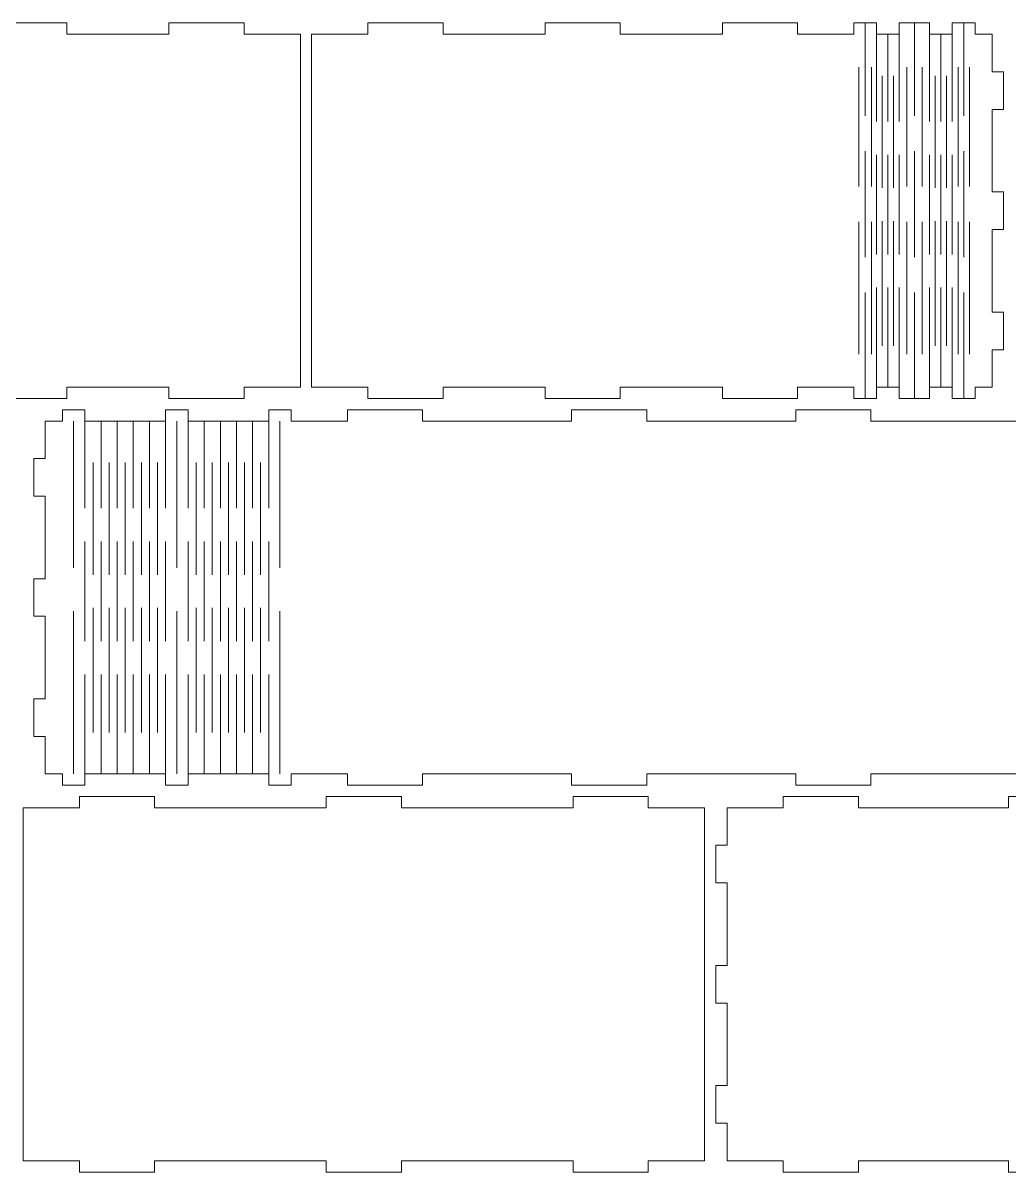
# Model space of a CAD drawing. Header units: millimetres. Extents: x -375 to 375, y -739 to 739.
# Drawn here: x -73.9 to 188.7, y 135.9 to 441.9 of the extents above; entities that cross this region are included whole.
import ezdxf

# ---------------------------------------------------------------- set-up
doc = ezdxf.new("R2010")
doc.units = ezdxf.units.MM
doc.header["$MEASUREMENT"] = 0
doc.layers.add('Camada 1', color=7, linetype='Continuous')

msp = doc.modelspace()

# ---------------------------------------------------------------- linework, layer by layer
at = {"layer": 'Camada 1', "color": 250, "lineweight": 20}
for points, knots in [([(-109.5053, 438.9442), (-109.5053, 438.9442), (-82.2776, 438.9442), (-82.2776, 438.9442), (-82.2776, 438.9442), (-82.2776, 438.9442), (-82.2776, 441.9442), (-82.2776, 441.9442), (-82.2776, 441.9442), (-82.2776, 441.9442), (-62.2777, 441.9442), (-62.2777, 441.9442), (-62.2777, 441.9442), (-62.2777, 441.9442), (-62.2777, 438.9442), (-62.2777, 438.9442), (-62.2777, 438.9442), (-62.2777, 438.9442), (-35.0499, 438.9442), (-35.0499, 438.9442), (-35.0499, 438.9442), (-35.0499, 438.9442), (-35.0499, 441.9442), (-35.0499, 441.9442), (-35.0499, 441.9442), (-35.0499, 441.9442), (-15.0499, 441.9442), (-15.0499, 441.9442), (-15.0499, 441.9442), (-15.0499, 441.9442), (-15.0499, 438.9442), (-15.0499, 438.9442), (-15.0499, 438.9442), (-15.0499, 438.9442), (-0.05, 438.9442), (-0.05, 438.9442), (-0.05, 438.9442), (-0.05, 438.9442), (-0.05, 344.9446), (-0.05, 344.9446), (-0.05, 344.9446), (-0.05, 344.9446), (-15.0499, 344.9446), (-15.0499, 344.9446), (-15.0499, 344.9446), (-15.0499, 344.9446), (-15.0499, 341.9446), (-15.0499, 341.9446), (-15.0499, 341.9446), (-15.0499, 341.9446), (-35.0499, 341.9446), (-35.0499, 341.9446), (-35.0499, 341.9446), (-35.0499, 341.9446), (-35.0499, 344.9446), (-35.0499, 344.9446), (-35.0499, 344.9446), (-35.0499, 344.9446), (-62.2777, 344.9446), (-62.2777, 344.9446), (-62.2777, 344.9446), (-62.2777, 344.9446), (-62.2777, 341.9446), (-62.2777, 341.9446), (-62.2777, 341.9446), (-62.2777, 341.9446), (-82.2776, 341.9446), (-82.2776, 341.9446), (-82.2776, 341.9446), (-82.2776, 341.9446), (-82.2776, 344.9446), (-82.2776, 344.9446), (-82.2776, 344.9446), (-82.2776, 344.9446), (-109.5053, 344.9446), (-109.5053, 344.9446), (-109.5053, 344.9446), (-109.5053, 344.9446), (-109.5053, 341.9446), (-109.5053, 341.9446), (-109.5053, 341.9446), (-109.5053, 341.9446), (-129.5052, 341.9446), (-129.5052, 341.9446), (-129.5052, 341.9446), (-129.5052, 341.9446), (-129.5052, 344.9446), (-129.5052, 344.9446), (-129.5052, 344.9446), (-129.5052, 344.9446), (-144.5051, 344.9446), (-144.5051, 344.9446), (-144.5051, 344.9446), (-144.5051, 344.9446), (-144.5051, 341.9446), (-144.5051, 341.9446), (-144.5051, 341.9446), (-144.5051, 341.9446), (-150.55, 341.9446), (-150.55, 341.9446), (-150.55, 341.9446), (-150.55, 341.9446), (-150.55, 344.9446), (-150.55, 344.9446), (-150.55, 344.9446), (-150.55, 344.9446), (-156.5949, 344.9446), (-156.5949, 344.9446), (-156.5949, 344.9446), (-156.5949, 344.9446), (-156.5949, 341.9446), (-156.5949, 341.9446), (-156.5949, 341.9446), (-156.5949, 341.9446), (-164.6895, 341.9446), (-164.6895, 341.9446), (-164.6895, 341.9446), (-164.6895, 341.9446), (-164.6895, 344.9446), (-164.6895, 344.9446), (-164.6895, 344.9446), (-164.6895, 344.9446), (-170.7343, 344.9446), (-170.7343, 344.9446), (-170.7343, 344.9446), (-170.7343, 344.9446), (-170.7343, 341.9446), (-170.7343, 341.9446), (-170.7343, 341.9446), (-170.7343, 341.9446), (-176.7792, 341.9446), (-176.7792, 341.9446), (-176.7792, 341.9446), (-176.7792, 341.9446), (-176.7792, 344.9446), (-176.7792, 344.9446), (-176.7792, 344.9446), (-176.7792, 344.9446), (-181.3389, 344.9446), (-181.3389, 344.9446), (-181.3389, 344.9446), (-181.3389, 344.9446), (-181.3389, 354.9445), (-181.3389, 354.9445), (-181.3389, 354.9445), (-181.3389, 354.9445), (-184.3389, 354.9445), (-184.3389, 354.9445), (-184.3389, 354.9445), (-184.3389, 354.9445), (-184.3389, 364.9445), (-184.3389, 364.9445), (-184.3389, 364.9445), (-184.3389, 364.9445), (-181.3389, 364.9445), (-181.3389, 364.9445), (-181.3389, 364.9445), (-181.3389, 364.9445), (-181.3389, 386.9444), (-181.3389, 386.9444), (-181.3389, 386.9444), (-181.3389, 386.9444), (-184.3389, 386.9444), (-184.3389, 386.9444), (-184.3389, 386.9444), (-184.3389, 386.9444), (-184.3389, 396.9444), (-184.3389, 396.9444), (-184.3389, 396.9444), (-184.3389, 396.9444), (-181.3389, 396.9444), (-181.3389, 396.9444), (-181.3389, 396.9444), (-181.3389, 396.9444), (-181.3389, 418.9443), (-181.3389, 418.9443), (-181.3389, 418.9443), (-181.3389, 418.9443), (-184.3389, 418.9443), (-184.3389, 418.9443), (-184.3389, 418.9443), (-184.3389, 418.9443), (-184.3389, 428.9443), (-184.3389, 428.9443), (-184.3389, 428.9443), (-184.3389, 428.9443), (-181.3389, 428.9443), (-181.3389, 428.9443), (-181.3389, 428.9443), (-181.3389, 428.9443), (-181.3389, 438.9442), (-181.3389, 438.9442), (-181.3389, 438.9442), (-181.3389, 438.9442), (-176.7792, 438.9442), (-176.7792, 438.9442), (-176.7792, 438.9442), (-176.7792, 438.9442), (-176.7792, 441.9442), (-176.7792, 441.9442), (-176.7792, 441.9442), (-176.7792, 441.9442), (-170.7343, 441.9442), (-170.7343, 441.9442), (-170.7343, 441.9442), (-170.7343, 441.9442), (-170.7343, 438.9442), (-170.7343, 438.9442), (-170.7343, 438.9442), (-170.7343, 438.9442), (-164.6895, 438.9442), (-164.6895, 438.9442), (-164.6895, 438.9442), (-164.6895, 438.9442), (-164.6895, 441.9442), (-164.6895, 441.9442), (-164.6895, 441.9442), (-164.6895, 441.9442), (-156.5949, 441.9442), (-156.5949, 441.9442), (-156.5949, 441.9442), (-156.5949, 441.9442), (-156.5949, 438.9442), (-156.5949, 438.9442), (-156.5949, 438.9442), (-156.5949, 438.9442), (-150.55, 438.9442), (-150.55, 438.9442), (-150.55, 438.9442), (-150.55, 438.9442), (-150.55, 441.9442), (-150.55, 441.9442), (-150.55, 441.9442), (-150.55, 441.9442), (-144.5051, 441.9442), (-144.5051, 441.9442), (-144.5051, 441.9442), (-144.5051, 441.9442), (-144.5051, 438.9442), (-144.5051, 438.9442), (-144.5051, 438.9442), (-144.5051, 438.9442), (-129.5052, 438.9442), (-129.5052, 438.9442), (-129.5052, 438.9442), (-129.5052, 438.9442), (-129.5052, 441.9442), (-129.5052, 441.9442), (-129.5052, 441.9442), (-129.5052, 441.9442), (-109.5053, 441.9442), (-109.5053, 441.9442), (-109.5053, 441.9442), (-109.5053, 441.9442), (-109.5053, 438.9442), (-109.5053, 438.9442)], [0, 0, 0, 0, 0.01538462, 0.01538462, 0.01538462, 0.01538462, 0.03076923, 0.03076923, 0.03076923, 0.03076923, 0.04615385, 0.04615385, 0.04615385, 0.04615385, 0.06153846, 0.06153846, 0.06153846, 0.06153846, 0.07692308, 0.07692308, 0.07692308, 0.07692308, 0.09230769, 0.09230769, 0.09230769, 0.09230769, 0.10769231, 0.10769231, 0.10769231, 0.10769231, 0.12307692, 0.12307692, 0.12307692, 0.12307692, 0.13846154, 0.13846154, 0.13846154, 0.13846154, 0.15384615, 0.15384615, 0.15384615, 0.15384615, 0.16923077, 0.16923077, 0.16923077, 0.16923077, 0.18461538, 0.18461538, 0.18461538, 0.18461538, 0.2, 0.2, 0.2, 0.2, 0.21538462, 0.21538462, 0.21538462, 0.21538462, 0.23076923, 0.23076923, 0.23076923, 0.23076923, 0.24615385, 0.24615385, 0.24615385, 0.24615385, 0.26153846, 0.26153846, 0.26153846, 0.26153846, 0.27692308, 0.27692308, 0.27692308, 0.27692308, 0.29230769, 0.29230769, 0.29230769, 0.29230769, 0.30769231, 0.30769231, 0.30769231, 0.30769231, 0.32307692, 0.32307692, 0.32307692, 0.32307692, 0.33846154, 0.33846154, 0.33846154, 0.33846154, 0.35384615, 0.35384615, 0.35384615, 0.35384615, 0.36923077, 0.36923077, 0.36923077, 0.36923077, 0.38461538, 0.38461538, 0.38461538, 0.38461538, 0.4, 0.4, 0.4, 0.4, 0.41538462, 0.41538462, 0.41538462, 0.41538462, 0.43076923, 0.43076923, 0.43076923, 0.43076923, 0.44615385, 0.44615385, 0.44615385, 0.44615385, 0.46153846, 0.46153846, 0.46153846, 0.46153846, 0.47692308, 0.47692308, 0.47692308, 0.47692308, 0.49230769, 0.49230769, 0.49230769, 0.49230769, 0.50769231, 0.50769231, 0.50769231, 0.50769231, 0.52307692, 0.52307692, 0.52307692, 0.52307692, 0.53846154, 0.53846154, 0.53846154, 0.53846154, 0.55384615, 0.55384615, 0.55384615, 0.55384615, 0.56923077, 0.56923077, 0.56923077, 0.56923077, 0.58461538, 0.58461538, 0.58461538, 0.58461538, 0.6, 0.6, 0.6, 0.6, 0.61538462, 0.61538462, 0.61538462, 0.61538462, 0.63076923, 0.63076923, 0.63076923, 0.63076923, 0.64615385, 0.64615385, 0.64615385, 0.64615385, 0.66153846, 0.66153846, 0.66153846, 0.66153846, 0.67692308, 0.67692308, 0.67692308, 0.67692308, 0.69230769, 0.69230769, 0.69230769, 0.69230769, 0.70769231, 0.70769231, 0.70769231, 0.70769231, 0.72307692, 0.72307692, 0.72307692, 0.72307692, 0.73846154, 0.73846154, 0.73846154, 0.73846154, 0.75384615, 0.75384615, 0.75384615, 0.75384615, 0.76923077, 0.76923077, 0.76923077, 0.76923077, 0.78461538, 0.78461538, 0.78461538, 0.78461538, 0.8, 0.8, 0.8, 0.8, 0.81538462, 0.81538462, 0.81538462, 0.81538462, 0.83076923, 0.83076923, 0.83076923, 0.83076923, 0.84615385, 0.84615385, 0.84615385, 0.84615385, 0.86153846, 0.86153846, 0.86153846, 0.86153846, 0.87692308, 0.87692308, 0.87692308, 0.87692308, 0.89230769, 0.89230769, 0.89230769, 0.89230769, 0.90769231, 0.90769231, 0.90769231, 0.90769231, 0.92307692, 0.92307692, 0.92307692, 0.92307692, 0.93846154, 0.93846154, 0.93846154, 0.93846154, 0.95384615, 0.95384615, 0.95384615, 0.95384615, 0.96923077, 0.96923077, 0.96923077, 0.96923077, 1, 1, 1, 1]), ([(112.4053, 438.9442), (112.4053, 438.9442), (85.1776, 438.9442), (85.1776, 438.9442), (85.1776, 438.9442), (85.1776, 438.9442), (85.1776, 441.9442), (85.1776, 441.9442), (85.1776, 441.9442), (85.1776, 441.9442), (65.1777, 441.9442), (65.1777, 441.9442), (65.1777, 441.9442), (65.1777, 441.9442), (65.1777, 438.9442), (65.1777, 438.9442), (65.1777, 438.9442), (65.1777, 438.9442), (37.9499, 438.9442), (37.9499, 438.9442), (37.9499, 438.9442), (37.9499, 438.9442), (37.9499, 441.9442), (37.9499, 441.9442), (37.9499, 441.9442), (37.9499, 441.9442), (17.9499, 441.9442), (17.9499, 441.9442), (17.9499, 441.9442), (17.9499, 441.9442), (17.9499, 438.9442), (17.9499, 438.9442), (17.9499, 438.9442), (17.9499, 438.9442), (2.95, 438.9442), (2.95, 438.9442), (2.95, 438.9442), (2.95, 438.9442), (2.95, 344.9446), (2.95, 344.9446), (2.95, 344.9446), (2.95, 344.9446), (17.9499, 344.9446), (17.9499, 344.9446), (17.9499, 344.9446), (17.9499, 344.9446), (17.9499, 341.9446), (17.9499, 341.9446), (17.9499, 341.9446), (17.9499, 341.9446), (37.9499, 341.9446), (37.9499, 341.9446), (37.9499, 341.9446), (37.9499, 341.9446), (37.9499, 344.9446), (37.9499, 344.9446), (37.9499, 344.9446), (37.9499, 344.9446), (65.1777, 344.9446), (65.1777, 344.9446), (65.1777, 344.9446), (65.1777, 344.9446), (65.1777, 341.9446), (65.1777, 341.9446), (65.1777, 341.9446), (65.1777, 341.9446), (85.1776, 341.9446), (85.1776, 341.9446), (85.1776, 341.9446), (85.1776, 341.9446), (85.1776, 344.9446), (85.1776, 344.9446), (85.1776, 344.9446), (85.1776, 344.9446), (112.4053, 344.9446), (112.4053, 344.9446), (112.4053, 344.9446), (112.4053, 344.9446), (112.4053, 341.9446), (112.4053, 341.9446), (112.4053, 341.9446), (112.4053, 341.9446), (132.4052, 341.9446), (132.4052, 341.9446), (132.4052, 341.9446), (132.4052, 341.9446), (132.4052, 344.9446), (132.4052, 344.9446), (132.4052, 344.9446), (132.4052, 344.9446), (147.4051, 344.9446), (147.4051, 344.9446), (147.4051, 344.9446), (147.4051, 344.9446), (147.4051, 341.9446), (147.4051, 341.9446), (147.4051, 341.9446), (147.4051, 341.9446), (153.45, 341.9446), (153.45, 341.9446), (153.45, 341.9446), (153.45, 341.9446), (153.45, 344.9446), (153.45, 344.9446), (153.45, 344.9446), (153.45, 344.9446), (159.4949, 344.9446), (159.4949, 344.9446), (159.4949, 344.9446), (159.4949, 344.9446), (159.4949, 341.9446), (159.4949, 341.9446), (159.4949, 341.9446), (159.4949, 341.9446), (167.5895, 341.9446), (167.5895, 341.9446), (167.5895, 341.9446), (167.5895, 341.9446), (167.5895, 344.9446), (167.5895, 344.9446), (167.5895, 344.9446), (167.5895, 344.9446), (173.6343, 344.9446), (173.6343, 344.9446), (173.6343, 344.9446), (173.6343, 344.9446), (173.6343, 341.9446), (173.6343, 341.9446), (173.6343, 341.9446), (173.6343, 341.9446), (179.6792, 341.9446), (179.6792, 341.9446), (179.6792, 341.9446), (179.6792, 341.9446), (179.6792, 344.9446), (179.6792, 344.9446), (179.6792, 344.9446), (179.6792, 344.9446), (184.2389, 344.9446), (184.2389, 344.9446), (184.2389, 344.9446), (184.2389, 344.9446), (184.2389, 354.9445), (184.2389, 354.9445), (184.2389, 354.9445), (184.2389, 354.9445), (187.2389, 354.9445), (187.2389, 354.9445), (187.2389, 354.9445), (187.2389, 354.9445), (187.2389, 364.9445), (187.2389, 364.9445), (187.2389, 364.9445), (187.2389, 364.9445), (184.2389, 364.9445), (184.2389, 364.9445), (184.2389, 364.9445), (184.2389, 364.9445), (184.2389, 386.9444), (184.2389, 386.9444), (184.2389, 386.9444), (184.2389, 386.9444), (187.2389, 386.9444), (187.2389, 386.9444), (187.2389, 386.9444), (187.2389, 386.9444), (187.2389, 396.9444), (187.2389, 396.9444), (187.2389, 396.9444), (187.2389, 396.9444), (184.2389, 396.9444), (184.2389, 396.9444), (184.2389, 396.9444), (184.2389, 396.9444), (184.2389, 418.9443), (184.2389, 418.9443), (184.2389, 418.9443), (184.2389, 418.9443), (187.2389, 418.9443), (187.2389, 418.9443), (187.2389, 418.9443), (187.2389, 418.9443), (187.2389, 428.9443), (187.2389, 428.9443), (187.2389, 428.9443), (187.2389, 428.9443), (184.2389, 428.9443), (184.2389, 428.9443), (184.2389, 428.9443), (184.2389, 428.9443), (184.2389, 438.9442), (184.2389, 438.9442), (184.2389, 438.9442), (184.2389, 438.9442), (179.6792, 438.9442), (179.6792, 438.9442), (179.6792, 438.9442), (179.6792, 438.9442), (179.6792, 441.9442), (179.6792, 441.9442), (179.6792, 441.9442), (179.6792, 441.9442), (173.6343, 441.9442), (173.6343, 441.9442), (173.6343, 441.9442), (173.6343, 441.9442), (173.6343, 438.9442), (173.6343, 438.9442), (173.6343, 438.9442), (173.6343, 438.9442), (167.5895, 438.9442), (167.5895, 438.9442), (167.5895, 438.9442), (167.5895, 438.9442), (167.5895, 441.9442), (167.5895, 441.9442), (167.5895, 441.9442), (167.5895, 441.9442), (159.4949, 441.9442), (159.4949, 441.9442), (159.4949, 441.9442), (159.4949, 441.9442), (159.4949, 438.9442), (159.4949, 438.9442), (159.4949, 438.9442), (159.4949, 438.9442), (153.45, 438.9442), (153.45, 438.9442), (153.45, 438.9442), (153.45, 438.9442), (153.45, 441.9442), (153.45, 441.9442), (153.45, 441.9442), (153.45, 441.9442), (147.4051, 441.9442), (147.4051, 441.9442), (147.4051, 441.9442), (147.4051, 441.9442), (147.4051, 438.9442), (147.4051, 438.9442), (147.4051, 438.9442), (147.4051, 438.9442), (132.4052, 438.9442), (132.4052, 438.9442), (132.4052, 438.9442), (132.4052, 438.9442), (132.4052, 441.9442), (132.4052, 441.9442), (132.4052, 441.9442), (132.4052, 441.9442), (112.4053, 441.9442), (112.4053, 441.9442), (112.4053, 441.9442), (112.4053, 441.9442), (112.4053, 438.9442), (112.4053, 438.9442)], [0, 0, 0, 0, 0.01538462, 0.01538462, 0.01538462, 0.01538462, 0.03076923, 0.03076923, 0.03076923, 0.03076923, 0.04615385, 0.04615385, 0.04615385, 0.04615385, 0.06153846, 0.06153846, 0.06153846, 0.06153846, 0.07692308, 0.07692308, 0.07692308, 0.07692308, 0.09230769, 0.09230769, 0.09230769, 0.09230769, 0.10769231, 0.10769231, 0.10769231, 0.10769231, 0.12307692, 0.12307692, 0.12307692, 0.12307692, 0.13846154, 0.13846154, 0.13846154, 0.13846154, 0.15384615, 0.15384615, 0.15384615, 0.15384615, 0.16923077, 0.16923077, 0.16923077, 0.16923077, 0.18461538, 0.18461538, 0.18461538, 0.18461538, 0.2, 0.2, 0.2, 0.2, 0.21538462, 0.21538462, 0.21538462, 0.21538462, 0.23076923, 0.23076923, 0.23076923, 0.23076923, 0.24615385, 0.24615385, 0.24615385, 0.24615385, 0.26153846, 0.26153846, 0.26153846, 0.26153846, 0.27692308, 0.27692308, 0.27692308, 0.27692308, 0.29230769, 0.29230769, 0.29230769, 0.29230769, 0.30769231, 0.30769231, 0.30769231, 0.30769231, 0.32307692, 0.32307692, 0.32307692, 0.32307692, 0.33846154, 0.33846154, 0.33846154, 0.33846154, 0.35384615, 0.35384615, 0.35384615, 0.35384615, 0.36923077, 0.36923077, 0.36923077, 0.36923077, 0.38461538, 0.38461538, 0.38461538, 0.38461538, 0.4, 0.4, 0.4, 0.4, 0.41538462, 0.41538462, 0.41538462, 0.41538462, 0.43076923, 0.43076923, 0.43076923, 0.43076923, 0.44615385, 0.44615385, 0.44615385, 0.44615385, 0.46153846, 0.46153846, 0.46153846, 0.46153846, 0.47692308, 0.47692308, 0.47692308, 0.47692308, 0.49230769, 0.49230769, 0.49230769, 0.49230769, 0.50769231, 0.50769231, 0.50769231, 0.50769231, 0.52307692, 0.52307692, 0.52307692, 0.52307692, 0.53846154, 0.53846154, 0.53846154, 0.53846154, 0.55384615, 0.55384615, 0.55384615, 0.55384615, 0.56923077, 0.56923077, 0.56923077, 0.56923077, 0.58461538, 0.58461538, 0.58461538, 0.58461538, 0.6, 0.6, 0.6, 0.6, 0.61538462, 0.61538462, 0.61538462, 0.61538462, 0.63076923, 0.63076923, 0.63076923, 0.63076923, 0.64615385, 0.64615385, 0.64615385, 0.64615385, 0.66153846, 0.66153846, 0.66153846, 0.66153846, 0.67692308, 0.67692308, 0.67692308, 0.67692308, 0.69230769, 0.69230769, 0.69230769, 0.69230769, 0.70769231, 0.70769231, 0.70769231, 0.70769231, 0.72307692, 0.72307692, 0.72307692, 0.72307692, 0.73846154, 0.73846154, 0.73846154, 0.73846154, 0.75384615, 0.75384615, 0.75384615, 0.75384615, 0.76923077, 0.76923077, 0.76923077, 0.76923077, 0.78461538, 0.78461538, 0.78461538, 0.78461538, 0.8, 0.8, 0.8, 0.8, 0.81538462, 0.81538462, 0.81538462, 0.81538462, 0.83076923, 0.83076923, 0.83076923, 0.83076923, 0.84615385, 0.84615385, 0.84615385, 0.84615385, 0.86153846, 0.86153846, 0.86153846, 0.86153846, 0.87692308, 0.87692308, 0.87692308, 0.87692308, 0.89230769, 0.89230769, 0.89230769, 0.89230769, 0.90769231, 0.90769231, 0.90769231, 0.90769231, 0.92307692, 0.92307692, 0.92307692, 0.92307692, 0.93846154, 0.93846154, 0.93846154, 0.93846154, 0.95384615, 0.95384615, 0.95384615, 0.95384615, 0.96923077, 0.96923077, 0.96923077, 0.96923077, 1, 1, 1, 1]), ([(131.9179, 335.9446), (131.9179, 335.9446), (92.2232, 335.9446), (92.2232, 335.9446), (92.2232, 335.9446), (92.2232, 335.9446), (92.2232, 338.9446), (92.2232, 338.9446), (92.2232, 338.9446), (92.2232, 338.9446), (72.2233, 338.9446), (72.2233, 338.9446), (72.2233, 338.9446), (72.2233, 338.9446), (72.2233, 335.9446), (72.2233, 335.9446), (72.2233, 335.9446), (72.2233, 335.9446), (32.5287, 335.9446), (32.5287, 335.9446), (32.5287, 335.9446), (32.5287, 335.9446), (32.5287, 338.9446), (32.5287, 338.9446), (32.5287, 338.9446), (32.5287, 338.9446), (12.5288, 338.9446), (12.5288, 338.9446), (12.5288, 338.9446), (12.5288, 338.9446), (12.5288, 335.9446), (12.5288, 335.9446), (12.5288, 335.9446), (12.5288, 335.9446), (-2.4712, 335.9446), (-2.4712, 335.9446), (-2.4712, 335.9446), (-2.4712, 335.9446), (-2.4712, 338.9446), (-2.4712, 338.9446), (-2.4712, 338.9446), (-2.4712, 338.9446), (-8.4822, 338.9446), (-8.4822, 338.9446), (-8.4822, 338.9446), (-8.4822, 338.9446), (-8.4822, 335.9446), (-8.4822, 335.9446), (-8.4822, 335.9446), (-8.4822, 335.9446), (-29.9542, 335.9446), (-29.9542, 335.9446), (-29.9542, 335.9446), (-29.9542, 335.9446), (-29.9542, 338.9446), (-29.9542, 338.9446), (-29.9542, 338.9446), (-29.9542, 338.9446), (-35.9652, 338.9446), (-35.9652, 338.9446), (-35.9652, 338.9446), (-35.9652, 338.9446), (-35.9652, 335.9446), (-35.9652, 335.9446), (-35.9652, 335.9446), (-35.9652, 335.9446), (-57.4372, 335.9446), (-57.4372, 335.9446), (-57.4372, 335.9446), (-57.4372, 335.9446), (-57.4372, 338.9446), (-57.4372, 338.9446), (-57.4372, 338.9446), (-57.4372, 338.9446), (-63.4482, 338.9446), (-63.4482, 338.9446), (-63.4482, 338.9446), (-63.4482, 338.9446), (-63.4482, 335.9446), (-63.4482, 335.9446), (-63.4482, 335.9446), (-63.4482, 335.9446), (-68.0078, 335.9446), (-68.0078, 335.9446), (-68.0078, 335.9446), (-68.0078, 335.9446), (-68.0078, 325.9447), (-68.0078, 325.9447), (-68.0078, 325.9447), (-68.0078, 325.9447), (-71.0078, 325.9447), (-71.0078, 325.9447), (-71.0078, 325.9447), (-71.0078, 325.9447), (-71.0078, 315.9447), (-71.0078, 315.9447), (-71.0078, 315.9447), (-71.0078, 315.9447), (-68.0078, 315.9447), (-68.0078, 315.9447), (-68.0078, 315.9447), (-68.0078, 315.9447), (-68.0078, 293.9448), (-68.0078, 293.9448), (-68.0078, 293.9448), (-68.0078, 293.9448), (-71.0078, 293.9448), (-71.0078, 293.9448), (-71.0078, 293.9448), (-71.0078, 293.9448), (-71.0078, 283.9448), (-71.0078, 283.9448), (-71.0078, 283.9448), (-71.0078, 283.9448), (-68.0078, 283.9448), (-68.0078, 283.9448), (-68.0078, 283.9448), (-68.0078, 283.9448), (-68.0078, 261.9449), (-68.0078, 261.9449), (-68.0078, 261.9449), (-68.0078, 261.9449), (-71.0078, 261.9449), (-71.0078, 261.9449), (-71.0078, 261.9449), (-71.0078, 261.9449), (-71.0078, 251.9449), (-71.0078, 251.9449), (-71.0078, 251.9449), (-71.0078, 251.9449), (-68.0078, 251.9449), (-68.0078, 251.9449), (-68.0078, 251.9449), (-68.0078, 251.9449), (-68.0078, 241.945), (-68.0078, 241.945), (-68.0078, 241.945), (-68.0078, 241.945), (-63.4482, 241.945), (-63.4482, 241.945), (-63.4482, 241.945), (-63.4482, 241.945), (-63.4482, 238.945), (-63.4482, 238.945), (-63.4482, 238.945), (-63.4482, 238.945), (-57.4372, 238.945), (-57.4372, 238.945), (-57.4372, 238.945), (-57.4372, 238.945), (-57.4372, 241.945), (-57.4372, 241.945), (-57.4372, 241.945), (-57.4372, 241.945), (-35.9652, 241.945), (-35.9652, 241.945), (-35.9652, 241.945), (-35.9652, 241.945), (-35.9652, 238.945), (-35.9652, 238.945), (-35.9652, 238.945), (-35.9652, 238.945), (-29.9542, 238.945), (-29.9542, 238.945), (-29.9542, 238.945), (-29.9542, 238.945), (-29.9542, 241.945), (-29.9542, 241.945), (-29.9542, 241.945), (-29.9542, 241.945), (-8.4822, 241.945), (-8.4822, 241.945), (-8.4822, 241.945), (-8.4822, 241.945), (-8.4822, 238.945), (-8.4822, 238.945), (-8.4822, 238.945), (-8.4822, 238.945), (-2.4712, 238.945), (-2.4712, 238.945), (-2.4712, 238.945), (-2.4712, 238.945), (-2.4712, 241.945), (-2.4712, 241.945), (-2.4712, 241.945), (-2.4712, 241.945), (12.5288, 241.945), (12.5288, 241.945), (12.5288, 241.945), (12.5288, 241.945), (12.5288, 238.945), (12.5288, 238.945), (12.5288, 238.945), (12.5288, 238.945), (32.5287, 238.945), (32.5287, 238.945), (32.5287, 238.945), (32.5287, 238.945), (32.5287, 241.945), (32.5287, 241.945), (32.5287, 241.945), (32.5287, 241.945), (72.2233, 241.945), (72.2233, 241.945), (72.2233, 241.945), (72.2233, 241.945), (72.2233, 238.945), (72.2233, 238.945), (72.2233, 238.945), (72.2233, 238.945), (92.2232, 238.945), (92.2232, 238.945), (92.2232, 238.945), (92.2232, 238.945), (92.2232, 241.945), (92.2232, 241.945), (92.2232, 241.945), (92.2232, 241.945), (131.9179, 241.945), (131.9179, 241.945), (131.9179, 241.945), (131.9179, 241.945), (131.9179, 238.945), (131.9179, 238.945), (131.9179, 238.945), (131.9179, 238.945), (151.9178, 238.945), (151.9178, 238.945), (151.9178, 238.945), (151.9178, 238.945), (151.9178, 241.945), (151.9178, 241.945), (151.9178, 241.945), (151.9178, 241.945), (191.6124, 241.945), (191.6124, 241.945), (191.6124, 241.945), (191.6124, 241.945), (191.6124, 238.945), (191.6124, 238.945), (191.6124, 238.945), (191.6124, 238.945), (211.6123, 238.945), (211.6123, 238.945), (211.6123, 238.945), (211.6123, 238.945), (211.6123, 241.945), (211.6123, 241.945), (211.6123, 241.945), (211.6123, 241.945), (226.6122, 241.945), (226.6122, 241.945), (226.6122, 241.945), (226.6122, 241.945), (226.6122, 335.9446), (226.6122, 335.9446), (226.6122, 335.9446), (226.6122, 335.9446), (211.6123, 335.9446), (211.6123, 335.9446), (211.6123, 335.9446), (211.6123, 335.9446), (211.6123, 338.9446), (211.6123, 338.9446), (211.6123, 338.9446), (211.6123, 338.9446), (191.6124, 338.9446), (191.6124, 338.9446), (191.6124, 338.9446), (191.6124, 338.9446), (191.6124, 335.9446), (191.6124, 335.9446), (191.6124, 335.9446), (191.6124, 335.9446), (151.9178, 335.9446), (151.9178, 335.9446), (151.9178, 335.9446), (151.9178, 335.9446), (151.9178, 338.9446), (151.9178, 338.9446), (151.9178, 338.9446), (151.9178, 338.9446), (131.9179, 338.9446), (131.9179, 338.9446), (131.9179, 338.9446), (131.9179, 338.9446), (131.9179, 335.9446), (131.9179, 335.9446)], [0, 0, 0, 0, 0.01369863, 0.01369863, 0.01369863, 0.01369863, 0.02739726, 0.02739726, 0.02739726, 0.02739726, 0.04109589, 0.04109589, 0.04109589, 0.04109589, 0.05479452, 0.05479452, 0.05479452, 0.05479452, 0.06849315, 0.06849315, 0.06849315, 0.06849315, 0.08219178, 0.08219178, 0.08219178, 0.08219178, 0.09589041, 0.09589041, 0.09589041, 0.09589041, 0.10958904, 0.10958904, 0.10958904, 0.10958904, 0.12328767, 0.12328767, 0.12328767, 0.12328767, 0.1369863, 0.1369863, 0.1369863, 0.1369863, 0.15068493, 0.15068493, 0.15068493, 0.15068493, 0.16438356, 0.16438356, 0.16438356, 0.16438356, 0.17808219, 0.17808219, 0.17808219, 0.17808219, 0.19178082, 0.19178082, 0.19178082, 0.19178082, 0.20547945, 0.20547945, 0.20547945, 0.20547945, 0.21917808, 0.21917808, 0.21917808, 0.21917808, 0.23287671, 0.23287671, 0.23287671, 0.23287671, 0.24657534, 0.24657534, 0.24657534, 0.24657534, 0.26027397, 0.26027397, 0.26027397, 0.26027397, 0.2739726, 0.2739726, 0.2739726, 0.2739726, 0.28767123, 0.28767123, 0.28767123, 0.28767123, 0.30136986, 0.30136986, 0.30136986, 0.30136986, 0.31506849, 0.31506849, 0.31506849, 0.31506849, 0.32876712, 0.32876712, 0.32876712, 0.32876712, 0.34246575, 0.34246575, 0.34246575, 0.34246575, 0.35616438, 0.35616438, 0.35616438, 0.35616438, 0.36986301, 0.36986301, 0.36986301, 0.36986301, 0.38356164, 0.38356164, 0.38356164, 0.38356164, 0.39726027, 0.39726027, 0.39726027, 0.39726027, 0.4109589, 0.4109589, 0.4109589, 0.4109589, 0.42465753, 0.42465753, 0.42465753, 0.42465753, 0.43835616, 0.43835616, 0.43835616, 0.43835616, 0.45205479, 0.45205479, 0.45205479, 0.45205479, 0.46575342, 0.46575342, 0.46575342, 0.46575342, 0.47945205, 0.47945205, 0.47945205, 0.47945205, 0.49315068, 0.49315068, 0.49315068, 0.49315068, 0.50684932, 0.50684932, 0.50684932, 0.50684932, 0.52054795, 0.52054795, 0.52054795, 0.52054795, 0.53424658, 0.53424658, 0.53424658, 0.53424658, 0.54794521, 0.54794521, 0.54794521, 0.54794521, 0.56164384, 0.56164384, 0.56164384, 0.56164384, 0.57534247, 0.57534247, 0.57534247, 0.57534247, 0.5890411, 0.5890411, 0.5890411, 0.5890411, 0.60273973, 0.60273973, 0.60273973, 0.60273973, 0.61643836, 0.61643836, 0.61643836, 0.61643836, 0.63013699, 0.63013699, 0.63013699, 0.63013699, 0.64383562, 0.64383562, 0.64383562, 0.64383562, 0.65753425, 0.65753425, 0.65753425, 0.65753425, 0.67123288, 0.67123288, 0.67123288, 0.67123288, 0.68493151, 0.68493151, 0.68493151, 0.68493151, 0.69863014, 0.69863014, 0.69863014, 0.69863014, 0.71232877, 0.71232877, 0.71232877, 0.71232877, 0.7260274, 0.7260274, 0.7260274, 0.7260274, 0.73972603, 0.73972603, 0.73972603, 0.73972603, 0.75342466, 0.75342466, 0.75342466, 0.75342466, 0.76712329, 0.76712329, 0.76712329, 0.76712329, 0.78082192, 0.78082192, 0.78082192, 0.78082192, 0.79452055, 0.79452055, 0.79452055, 0.79452055, 0.80821918, 0.80821918, 0.80821918, 0.80821918, 0.82191781, 0.82191781, 0.82191781, 0.82191781, 0.83561644, 0.83561644, 0.83561644, 0.83561644, 0.84931507, 0.84931507, 0.84931507, 0.84931507, 0.8630137, 0.8630137, 0.8630137, 0.8630137, 0.87671233, 0.87671233, 0.87671233, 0.87671233, 0.89041096, 0.89041096, 0.89041096, 0.89041096, 0.90410959, 0.90410959, 0.90410959, 0.90410959, 0.91780822, 0.91780822, 0.91780822, 0.91780822, 0.93150685, 0.93150685, 0.93150685, 0.93150685, 0.94520548, 0.94520548, 0.94520548, 0.94520548, 0.95890411, 0.95890411, 0.95890411, 0.95890411, 0.97260274, 0.97260274, 0.97260274, 0.97260274, 1, 1, 1, 1]), ([(26.8649, 235.9449), (26.8649, 235.9449), (6.865, 235.9449), (6.865, 235.9449), (6.865, 235.9449), (6.865, 235.9449), (6.865, 232.9449), (6.865, 232.9449), (6.865, 232.9449), (6.865, 232.9449), (-38.8828, 232.9449), (-38.8828, 232.9449), (-38.8828, 232.9449), (-38.8828, 232.9449), (-38.8828, 235.9449), (-38.8828, 235.9449), (-38.8828, 235.9449), (-38.8828, 235.9449), (-58.8828, 235.9449), (-58.8828, 235.9449), (-58.8828, 235.9449), (-58.8828, 235.9449), (-58.8828, 232.9449), (-58.8828, 232.9449), (-58.8828, 232.9449), (-58.8828, 232.9449), (-73.8827, 232.9449), (-73.8827, 232.9449), (-73.8827, 232.9449), (-73.8827, 232.9449), (-73.8827, 138.9453), (-73.8827, 138.9453), (-73.8827, 138.9453), (-73.8827, 138.9453), (-58.8828, 138.9453), (-58.8828, 138.9453), (-58.8828, 138.9453), (-58.8828, 138.9453), (-58.8828, 135.9453), (-58.8828, 135.9453), (-58.8828, 135.9453), (-58.8828, 135.9453), (-38.8828, 135.9453), (-38.8828, 135.9453), (-38.8828, 135.9453), (-38.8828, 135.9453), (-38.8828, 138.9453), (-38.8828, 138.9453), (-38.8828, 138.9453), (-38.8828, 138.9453), (6.865, 138.9453), (6.865, 138.9453), (6.865, 138.9453), (6.865, 138.9453), (6.865, 135.9453), (6.865, 135.9453), (6.865, 135.9453), (6.865, 135.9453), (26.8649, 135.9453), (26.8649, 135.9453), (26.8649, 135.9453), (26.8649, 135.9453), (26.8649, 138.9453), (26.8649, 138.9453), (26.8649, 138.9453), (26.8649, 138.9453), (72.6127, 138.9453), (72.6127, 138.9453), (72.6127, 138.9453), (72.6127, 138.9453), (72.6127, 135.9453), (72.6127, 135.9453), (72.6127, 135.9453), (72.6127, 135.9453), (92.6126, 135.9453), (92.6126, 135.9453), (92.6126, 135.9453), (92.6126, 135.9453), (92.6126, 138.9453), (92.6126, 138.9453), (92.6126, 138.9453), (92.6126, 138.9453), (107.6126, 138.9453), (107.6126, 138.9453), (107.6126, 138.9453), (107.6126, 138.9453), (107.6126, 232.9449), (107.6126, 232.9449), (107.6126, 232.9449), (107.6126, 232.9449), (92.6126, 232.9449), (92.6126, 232.9449), (92.6126, 232.9449), (92.6126, 232.9449), (92.6126, 235.9449), (92.6126, 235.9449), (92.6126, 235.9449), (92.6126, 235.9449), (72.6127, 235.9449), (72.6127, 235.9449), (72.6127, 235.9449), (72.6127, 235.9449), (72.6127, 232.9449), (72.6127, 232.9449), (72.6127, 232.9449), (72.6127, 232.9449), (26.8649, 232.9449), (26.8649, 232.9449), (26.8649, 232.9449), (26.8649, 232.9449), (26.8649, 235.9449), (26.8649, 235.9449)], [0, 0, 0, 0, 0.03448276, 0.03448276, 0.03448276, 0.03448276, 0.06896552, 0.06896552, 0.06896552, 0.06896552, 0.10344828, 0.10344828, 0.10344828, 0.10344828, 0.13793103, 0.13793103, 0.13793103, 0.13793103, 0.17241379, 0.17241379, 0.17241379, 0.17241379, 0.20689655, 0.20689655, 0.20689655, 0.20689655, 0.24137931, 0.24137931, 0.24137931, 0.24137931, 0.27586207, 0.27586207, 0.27586207, 0.27586207, 0.31034483, 0.31034483, 0.31034483, 0.31034483, 0.34482759, 0.34482759, 0.34482759, 0.34482759, 0.37931034, 0.37931034, 0.37931034, 0.37931034, 0.4137931, 0.4137931, 0.4137931, 0.4137931, 0.44827586, 0.44827586, 0.44827586, 0.44827586, 0.48275862, 0.48275862, 0.48275862, 0.48275862, 0.51724138, 0.51724138, 0.51724138, 0.51724138, 0.55172414, 0.55172414, 0.55172414, 0.55172414, 0.5862069, 0.5862069, 0.5862069, 0.5862069, 0.62068966, 0.62068966, 0.62068966, 0.62068966, 0.65517241, 0.65517241, 0.65517241, 0.65517241, 0.68965517, 0.68965517, 0.68965517, 0.68965517, 0.72413793, 0.72413793, 0.72413793, 0.72413793, 0.75862069, 0.75862069, 0.75862069, 0.75862069, 0.79310345, 0.79310345, 0.79310345, 0.79310345, 0.82758621, 0.82758621, 0.82758621, 0.82758621, 0.86206897, 0.86206897, 0.86206897, 0.86206897, 0.89655172, 0.89655172, 0.89655172, 0.89655172, 0.93103448, 0.93103448, 0.93103448, 0.93103448, 1, 1, 1, 1]), ([(223.6122, 158.9452), (223.6122, 158.9452), (223.6122, 180.9451), (223.6122, 180.9451), (223.6122, 180.9451), (223.6122, 180.9451), (226.6122, 180.9451), (226.6122, 180.9451), (226.6122, 180.9451), (226.6122, 180.9451), (226.6122, 190.9451), (226.6122, 190.9451), (226.6122, 190.9451), (226.6122, 190.9451), (223.6122, 190.9451), (223.6122, 190.9451), (223.6122, 190.9451), (223.6122, 190.9451), (223.6122, 212.945), (223.6122, 212.945), (223.6122, 212.945), (223.6122, 212.945), (226.6122, 212.945), (226.6122, 212.945), (226.6122, 212.945), (226.6122, 212.945), (226.6122, 222.9449), (226.6122, 222.9449), (226.6122, 222.9449), (226.6122, 222.9449), (223.6122, 222.9449), (223.6122, 222.9449), (223.6122, 222.9449), (223.6122, 222.9449), (223.6122, 232.9449), (223.6122, 232.9449), (223.6122, 232.9449), (223.6122, 232.9449), (208.6123, 232.9449), (208.6123, 232.9449), (208.6123, 232.9449), (208.6123, 232.9449), (208.6123, 235.9449), (208.6123, 235.9449), (208.6123, 235.9449), (208.6123, 235.9449), (188.6123, 235.9449), (188.6123, 235.9449), (188.6123, 235.9449), (188.6123, 235.9449), (188.6123, 232.9449), (188.6123, 232.9449), (188.6123, 232.9449), (188.6123, 232.9449), (148.6125, 232.9449), (148.6125, 232.9449), (148.6125, 232.9449), (148.6125, 232.9449), (148.6125, 235.9449), (148.6125, 235.9449), (148.6125, 235.9449), (148.6125, 235.9449), (128.6125, 235.9449), (128.6125, 235.9449), (128.6125, 235.9449), (128.6125, 235.9449), (128.6125, 232.9449), (128.6125, 232.9449), (128.6125, 232.9449), (128.6125, 232.9449), (113.6126, 232.9449), (113.6126, 232.9449), (113.6126, 232.9449), (113.6126, 232.9449), (113.6126, 222.9449), (113.6126, 222.9449), (113.6126, 222.9449), (113.6126, 222.9449), (110.6126, 222.9449), (110.6126, 222.9449), (110.6126, 222.9449), (110.6126, 222.9449), (110.6126, 212.945), (110.6126, 212.945), (110.6126, 212.945), (110.6126, 212.945), (113.6126, 212.945), (113.6126, 212.945), (113.6126, 212.945), (113.6126, 212.945), (113.6126, 190.9451), (113.6126, 190.9451), (113.6126, 190.9451), (113.6126, 190.9451), (110.6126, 190.9451), (110.6126, 190.9451), (110.6126, 190.9451), (110.6126, 190.9451), (110.6126, 180.9451), (110.6126, 180.9451), (110.6126, 180.9451), (110.6126, 180.9451), (113.6126, 180.9451), (113.6126, 180.9451), (113.6126, 180.9451), (113.6126, 180.9451), (113.6126, 158.9452), (113.6126, 158.9452), (113.6126, 158.9452), (113.6126, 158.9452), (110.6126, 158.9452), (110.6126, 158.9452), (110.6126, 158.9452), (110.6126, 158.9452), (110.6126, 148.9452), (110.6126, 148.9452), (110.6126, 148.9452), (110.6126, 148.9452), (113.6126, 148.9452), (113.6126, 148.9452), (113.6126, 148.9452), (113.6126, 148.9452), (113.6126, 138.9452), (113.6126, 138.9452), (113.6126, 138.9452), (113.6126, 138.9452), (128.6125, 138.9452), (128.6125, 138.9452), (128.6125, 138.9452), (128.6125, 138.9452), (128.6125, 135.9452), (128.6125, 135.9452), (128.6125, 135.9452), (128.6125, 135.9452), (148.6125, 135.9452), (148.6125, 135.9452), (148.6125, 135.9452), (148.6125, 135.9452), (148.6125, 138.9452), (148.6125, 138.9452), (148.6125, 138.9452), (148.6125, 138.9452), (188.6123, 138.9452), (188.6123, 138.9452), (188.6123, 138.9452), (188.6123, 138.9452), (188.6123, 135.9452), (188.6123, 135.9452), (188.6123, 135.9452), (188.6123, 135.9452), (208.6123, 135.9452), (208.6123, 135.9452), (208.6123, 135.9452), (208.6123, 135.9452), (208.6123, 138.9452), (208.6123, 138.9452), (208.6123, 138.9452), (208.6123, 138.9452), (223.6122, 138.9452), (223.6122, 138.9452), (223.6122, 138.9452), (223.6122, 138.9452), (223.6122, 148.9452), (223.6122, 148.9452), (223.6122, 148.9452), (223.6122, 148.9452), (226.6122, 148.9452), (226.6122, 148.9452), (226.6122, 148.9452), (226.6122, 148.9452), (226.6122, 158.9452), (226.6122, 158.9452), (226.6122, 158.9452), (226.6122, 158.9452), (223.6122, 158.9452), (223.6122, 158.9452)], [0, 0, 0, 0, 0.02222222, 0.02222222, 0.02222222, 0.02222222, 0.04444444, 0.04444444, 0.04444444, 0.04444444, 0.06666667, 0.06666667, 0.06666667, 0.06666667, 0.08888889, 0.08888889, 0.08888889, 0.08888889, 0.11111111, 0.11111111, 0.11111111, 0.11111111, 0.13333333, 0.13333333, 0.13333333, 0.13333333, 0.15555556, 0.15555556, 0.15555556, 0.15555556, 0.17777778, 0.17777778, 0.17777778, 0.17777778, 0.2, 0.2, 0.2, 0.2, 0.22222222, 0.22222222, 0.22222222, 0.22222222, 0.24444444, 0.24444444, 0.24444444, 0.24444444, 0.26666667, 0.26666667, 0.26666667, 0.26666667, 0.28888889, 0.28888889, 0.28888889, 0.28888889, 0.31111111, 0.31111111, 0.31111111, 0.31111111, 0.33333333, 0.33333333, 0.33333333, 0.33333333, 0.35555556, 0.35555556, 0.35555556, 0.35555556, 0.37777778, 0.37777778, 0.37777778, 0.37777778, 0.4, 0.4, 0.4, 0.4, 0.42222222, 0.42222222, 0.42222222, 0.42222222, 0.44444444, 0.44444444, 0.44444444, 0.44444444, 0.46666667, 0.46666667, 0.46666667, 0.46666667, 0.48888889, 0.48888889, 0.48888889, 0.48888889, 0.51111111, 0.51111111, 0.51111111, 0.51111111, 0.53333333, 0.53333333, 0.53333333, 0.53333333, 0.55555556, 0.55555556, 0.55555556, 0.55555556, 0.57777778, 0.57777778, 0.57777778, 0.57777778, 0.6, 0.6, 0.6, 0.6, 0.62222222, 0.62222222, 0.62222222, 0.62222222, 0.64444444, 0.64444444, 0.64444444, 0.64444444, 0.66666667, 0.66666667, 0.66666667, 0.66666667, 0.68888889, 0.68888889, 0.68888889, 0.68888889, 0.71111111, 0.71111111, 0.71111111, 0.71111111, 0.73333333, 0.73333333, 0.73333333, 0.73333333, 0.75555556, 0.75555556, 0.75555556, 0.75555556, 0.77777778, 0.77777778, 0.77777778, 0.77777778, 0.8, 0.8, 0.8, 0.8, 0.82222222, 0.82222222, 0.82222222, 0.82222222, 0.84444444, 0.84444444, 0.84444444, 0.84444444, 0.86666667, 0.86666667, 0.86666667, 0.86666667, 0.88888889, 0.88888889, 0.88888889, 0.88888889, 0.91111111, 0.91111111, 0.91111111, 0.91111111, 0.93333333, 0.93333333, 0.93333333, 0.93333333, 0.95555556, 0.95555556, 0.95555556, 0.95555556, 1, 1, 1, 1])]:
    msp.add_open_spline(points, degree=3, knots=knots, dxfattribs=at)
for points in [[(150.4275, 417.209), (150.4275, 417.209), (150.4275, 441.9446), (150.4275, 441.9446)], [(163.5422, 417.209), (163.5422, 417.209), (163.5422, 441.9446), (163.5422, 441.9446)], [(176.6567, 417.209), (176.6567, 417.209), (176.6567, 441.9446), (176.6567, 441.9446)], [(153.4501, 415.6931), (153.4501, 415.6931), (153.4501, 438.9446), (153.4501, 438.9446)], [(156.4725, 415.6931), (156.4725, 415.6931), (156.4725, 438.9446), (156.4725, 438.9446)], [(159.4949, 415.6931), (159.4949, 415.6931), (159.4949, 438.9446), (159.4949, 438.9446)], [(167.5896, 415.6931), (167.5896, 415.6931), (167.5896, 438.9446), (167.5896, 438.9446)], [(170.612, 415.6931), (170.612, 415.6931), (170.612, 438.9446), (170.612, 438.9446)], [(173.6344, 415.6931), (173.6344, 415.6931), (173.6344, 438.9446), (173.6344, 438.9446)], [(148.7715, 398.3928), (148.7715, 398.3928), (148.7715, 430.1845), (148.7715, 430.1845)], [(152.0835, 398.3928), (152.0835, 398.3928), (152.0835, 430.1845), (152.0835, 430.1845)], [(161.5207, 398.3928), (161.5207, 398.3928), (161.5207, 430.1845), (161.5207, 430.1845)], [(165.5636, 398.3928), (165.5636, 398.3928), (165.5636, 430.1845), (165.5636, 430.1845)], [(175.1464, 398.3928), (175.1464, 398.3928), (175.1464, 430.1845), (175.1464, 430.1845)], [(178.1669, 398.3928), (178.1669, 398.3928), (178.1669, 430.1845), (178.1669, 430.1845)], [(154.9613, 398.0059), (154.9613, 398.0059), (154.9613, 427.8901), (154.9613, 427.8901)], [(157.9836, 398.0059), (157.9836, 398.0059), (157.9836, 427.8901), (157.9836, 427.8901)], [(169.1008, 398.0059), (169.1008, 398.0059), (169.1008, 427.8901), (169.1008, 427.8901)], [(172.1231, 398.0059), (172.1231, 398.0059), (172.1231, 427.8901), (172.1231, 427.8901)], [(150.4275, 379.5767), (150.4275, 379.5767), (150.4275, 407.8008), (150.4275, 407.8008)], [(163.5422, 379.5767), (163.5422, 379.5767), (163.5422, 407.8008), (163.5422, 407.8008)], [(176.6567, 379.5767), (176.6567, 379.5767), (176.6567, 407.8008), (176.6567, 407.8008)], [(153.4501, 380.3188), (153.4501, 380.3188), (153.4501, 406.8494), (153.4501, 406.8494)], [(156.4725, 380.3188), (156.4725, 380.3188), (156.4725, 406.8494), (156.4725, 406.8494)], [(159.4949, 380.3188), (159.4949, 380.3188), (159.4949, 406.8494), (159.4949, 406.8494)], [(167.5896, 380.3188), (167.5896, 380.3188), (167.5896, 406.8494), (167.5896, 406.8494)], [(170.612, 380.3188), (170.612, 380.3188), (170.612, 406.8494), (170.612, 406.8494)], [(173.6344, 380.3188), (173.6344, 380.3188), (173.6344, 406.8494), (173.6344, 406.8494)], [(148.7715, 353.7047), (148.7715, 353.7047), (148.7715, 388.9849), (148.7715, 388.9849)], [(152.0835, 353.7047), (152.0835, 353.7047), (152.0835, 388.9849), (152.0835, 388.9849)], [(154.9613, 355.9991), (154.9613, 355.9991), (154.9613, 389.1625), (154.9613, 389.1625)], [(157.9837, 355.9991), (157.9837, 355.9991), (157.9837, 389.1625), (157.9837, 389.1625)], [(161.5207, 353.7047), (161.5207, 353.7047), (161.5207, 388.9849), (161.5207, 388.9849)], [(165.5637, 353.7047), (165.5637, 353.7047), (165.5637, 388.9849), (165.5637, 388.9849)], [(169.1008, 355.9991), (169.1008, 355.9991), (169.1008, 389.1625), (169.1008, 389.1625)], [(172.1232, 355.9991), (172.1232, 355.9991), (172.1232, 389.1625), (172.1232, 389.1625)], [(175.1464, 353.7047), (175.1464, 353.7047), (175.1464, 388.9849), (175.1464, 388.9849)], [(178.167, 353.7047), (178.167, 353.7047), (178.167, 388.9849), (178.167, 388.9849)], [(153.4501, 344.9446), (153.4501, 344.9446), (153.4501, 371.4753), (153.4501, 371.4753)], [(156.4725, 344.9446), (156.4725, 344.9446), (156.4725, 371.4753), (156.4725, 371.4753)], [(159.4949, 344.9446), (159.4949, 344.9446), (159.4949, 371.4753), (159.4949, 371.4753)], [(167.5896, 344.9446), (167.5896, 344.9446), (167.5896, 371.4753), (167.5896, 371.4753)], [(170.612, 344.9446), (170.612, 344.9446), (170.612, 371.4753), (170.612, 371.4753)], [(173.6344, 344.9446), (173.6344, 344.9446), (173.6344, 371.4753), (173.6344, 371.4753)], [(150.4275, 341.9446), (150.4275, 341.9446), (150.4275, 370.1687), (150.4275, 370.1687)], [(163.5422, 341.9446), (163.5422, 341.9446), (163.5422, 370.1687), (163.5422, 370.1687)], [(176.6567, 341.9446), (176.6567, 341.9446), (176.6567, 370.1687), (176.6567, 370.1687)], [(-60.4427, 296.8704), (-60.4427, 296.8704), (-60.4427, 335.945), (-60.4427, 335.945)], [(-57.4372, 312.6935), (-57.4372, 312.6935), (-57.4372, 335.945), (-57.4372, 335.945)], [(-53.1429, 312.6936), (-53.1429, 312.6936), (-53.1429, 335.945), (-53.1429, 335.945)], [(-48.8485, 312.6935), (-48.8485, 312.6935), (-48.8485, 335.9451), (-48.8485, 335.9451)], [(-44.5538, 312.6935), (-44.5538, 312.6935), (-44.5538, 335.945), (-44.5538, 335.945)], [(-40.2596, 312.6935), (-40.2596, 312.6935), (-40.2596, 335.945), (-40.2596, 335.945)], [(-35.9654, 312.6935), (-35.9654, 312.6935), (-35.9655, 335.945), (-35.9655, 335.945)], [(-32.9597, 296.8704), (-32.9597, 296.8704), (-32.9597, 335.945), (-32.9597, 335.945)], [(-29.9542, 312.6935), (-29.9542, 312.6935), (-29.9542, 335.945), (-29.9542, 335.945)], [(-25.6599, 312.6936), (-25.6599, 312.6936), (-25.6599, 335.945), (-25.6599, 335.945)], [(-21.3655, 312.6935), (-21.3655, 312.6935), (-21.3655, 335.9451), (-21.3655, 335.9451)], [(-17.0708, 312.6935), (-17.0708, 312.6935), (-17.0708, 335.945), (-17.0708, 335.945)], [(-12.7766, 312.6935), (-12.7766, 312.6935), (-12.7766, 335.945), (-12.7766, 335.945)], [(-8.4824, 312.6935), (-8.4824, 312.6935), (-8.4825, 335.945), (-8.4825, 335.945)], [(-5.4767, 296.8704), (-5.4767, 296.8704), (-5.4767, 335.945), (-5.4767, 335.945)], [(-55.29, 295.0063), (-55.29, 295.0063), (-55.29, 324.8905), (-55.29, 324.8905)], [(-50.9956, 295.0063), (-50.9956, 295.0063), (-50.9956, 324.8905), (-50.9956, 324.8905)], [(-46.7012, 295.0063), (-46.7012, 295.0063), (-46.7012, 324.8905), (-46.7012, 324.8905)], [(-42.4068, 295.0063), (-42.4068, 295.0063), (-42.4068, 324.8905), (-42.4068, 324.8905)], [(-38.1125, 295.0063), (-38.1125, 295.0063), (-38.1125, 324.8905), (-38.1125, 324.8905)], [(-27.807, 295.0063), (-27.807, 295.0063), (-27.807, 324.8905), (-27.807, 324.8905)], [(-23.5126, 295.0063), (-23.5126, 295.0063), (-23.5126, 324.8905), (-23.5126, 324.8905)], [(-19.2182, 295.0063), (-19.2182, 295.0063), (-19.2182, 324.8905), (-19.2182, 324.8905)], [(-14.9238, 295.0063), (-14.9238, 295.0063), (-14.9238, 324.8905), (-14.9238, 324.8905)], [(-10.6295, 295.0063), (-10.6295, 295.0063), (-10.6295, 324.8905), (-10.6295, 324.8905)], [(-57.4372, 277.3191), (-57.4372, 277.3191), (-57.4372, 303.8498), (-57.4372, 303.8498)], [(-53.1429, 277.3192), (-53.1429, 277.3192), (-53.1429, 303.8498), (-53.1429, 303.8498)], [(-48.8485, 277.3192), (-48.8485, 277.3192), (-48.8485, 303.8498), (-48.8485, 303.8498)], [(-44.5538, 277.3192), (-44.5538, 277.3192), (-44.5538, 303.8498), (-44.5538, 303.8498)], [(-40.2596, 277.3192), (-40.2596, 277.3192), (-40.2596, 303.8498), (-40.2596, 303.8498)], [(-35.9654, 277.3192), (-35.9654, 277.3192), (-35.9654, 303.8498), (-35.9654, 303.8498)], [(-29.9542, 277.3191), (-29.9542, 277.3191), (-29.9542, 303.8498), (-29.9542, 303.8498)], [(-25.6599, 277.3192), (-25.6599, 277.3192), (-25.6599, 303.8498), (-25.6599, 303.8498)], [(-21.3655, 277.3192), (-21.3655, 277.3192), (-21.3655, 303.8498), (-21.3655, 303.8498)], [(-17.0708, 277.3192), (-17.0708, 277.3192), (-17.0708, 303.8498), (-17.0708, 303.8498)], [(-12.7766, 277.3192), (-12.7766, 277.3192), (-12.7766, 303.8498), (-12.7766, 303.8498)], [(-8.4824, 277.3192), (-8.4824, 277.3192), (-8.4824, 303.8498), (-8.4824, 303.8498)], [(-60.4427, 241.945), (-60.4427, 241.945), (-60.4427, 285.3073), (-60.4427, 285.3073)], [(-55.29, 252.9995), (-55.29, 252.9995), (-55.29, 286.1629), (-55.29, 286.1629)], [(-50.9955, 252.9995), (-50.9955, 252.9995), (-50.9956, 286.1629), (-50.9956, 286.1629)], [(-46.7012, 252.9995), (-46.7012, 252.9995), (-46.7012, 286.1629), (-46.7012, 286.1629)], [(-42.4067, 252.9995), (-42.4067, 252.9995), (-42.4067, 286.1629), (-42.4067, 286.1629)], [(-38.1125, 252.9995), (-38.1125, 252.9995), (-38.1125, 286.1629), (-38.1125, 286.1629)], [(-32.9597, 241.945), (-32.9597, 241.945), (-32.9597, 285.3073), (-32.9597, 285.3073)], [(-27.807, 252.9995), (-27.807, 252.9995), (-27.807, 286.1629), (-27.807, 286.1629)], [(-23.5125, 252.9995), (-23.5125, 252.9995), (-23.5126, 286.1629), (-23.5126, 286.1629)], [(-19.2182, 252.9995), (-19.2182, 252.9995), (-19.2182, 286.1629), (-19.2182, 286.1629)], [(-14.9237, 252.9995), (-14.9237, 252.9995), (-14.9237, 286.1629), (-14.9237, 286.1629)], [(-10.6295, 252.9995), (-10.6295, 252.9995), (-10.6295, 286.1629), (-10.6295, 286.1629)], [(-5.4767, 241.945), (-5.4767, 241.945), (-5.4767, 285.3073), (-5.4767, 285.3073)], [(-57.4372, 241.945), (-57.4372, 241.945), (-57.4372, 268.4757), (-57.4372, 268.4757)], [(-53.1429, 241.945), (-53.1429, 241.945), (-53.1429, 268.4757), (-53.1429, 268.4757)], [(-48.8485, 241.945), (-48.8485, 241.945), (-48.8485, 268.4757), (-48.8485, 268.4757)], [(-44.5538, 241.945), (-44.5538, 241.945), (-44.5538, 268.4757), (-44.5538, 268.4757)], [(-40.2596, 241.945), (-40.2596, 241.945), (-40.2596, 268.4757), (-40.2596, 268.4757)], [(-35.9654, 241.945), (-35.9654, 241.945), (-35.9654, 268.4757), (-35.9654, 268.4757)], [(-29.9542, 241.945), (-29.9542, 241.945), (-29.9542, 268.4757), (-29.9542, 268.4757)], [(-25.6599, 241.945), (-25.6599, 241.945), (-25.6599, 268.4757), (-25.6599, 268.4757)], [(-21.3655, 241.945), (-21.3655, 241.945), (-21.3655, 268.4757), (-21.3655, 268.4757)], [(-17.0708, 241.945), (-17.0708, 241.945), (-17.0708, 268.4757), (-17.0708, 268.4757)], [(-12.7766, 241.945), (-12.7766, 241.945), (-12.7766, 268.4757), (-12.7766, 268.4757)], [(-8.4824, 241.945), (-8.4824, 241.945), (-8.4824, 268.4757), (-8.4824, 268.4757)]]:
    msp.add_open_spline(points, degree=3, dxfattribs=at)

doc.saveas('drawing.dxf')
